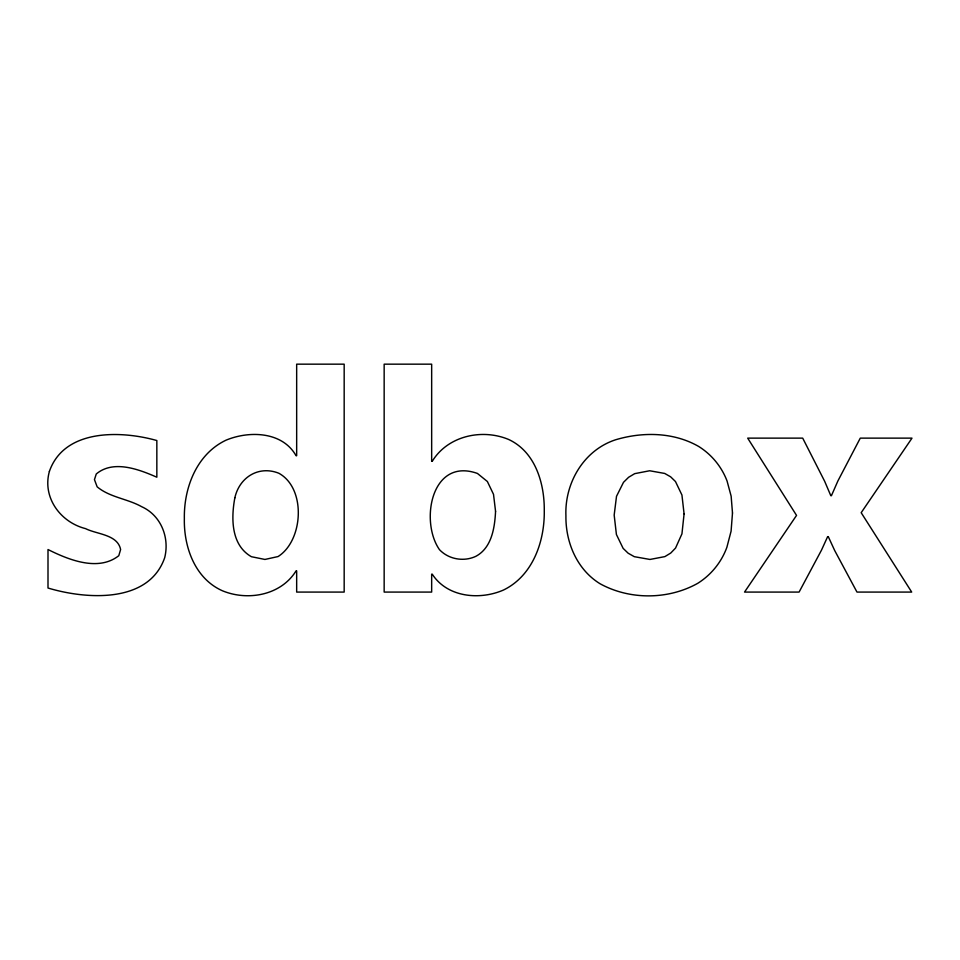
<?xml version="1.0" encoding="UTF-8"?>
<svg xmlns="http://www.w3.org/2000/svg" width="960" height="960" viewBox="0 0 960 960"><rect width="100%" height="100%" fill="white"/><g stroke="black" fill="none" stroke-linecap="round" stroke-linejoin="round"><path stroke-width="1.44" d="M831.42 495.708L837.888 480.972L860.28 438.132L912 438.132L861.18 512.7L911.7 592.08L856.98 592.08L834.72 550.584L828.264 536.604M827.664 536.604L821.496 550.128L799.092 592.08L744.528 592.08L796.536 515.4L747.684 438.132L802.704 438.132L824.652 481.272L830.82 495.708M432.264 461.28C447.792 435.768 482.088 428.352 508.68 439.488C535.356 451.86 544.584 483.444 544.272 510.744C544.716 541.488 532.776 575.76 503.532 590.016C479.76 600.384 447.384 597.492 432.264 574.188M296.064 570.876C280.956 595.38 247.716 601.272 222.36 590.748C194.868 578.52 183.72 546.84 184.356 518.568C183.78 487.716 196.788 453.9 226.152 440.124C249.252 430.56 282.432 431.448 296.064 455.724M431.664 461.28L431.664 364.164L384.156 364.164L384.156 592.08L431.664 592.08L431.664 574.188M296.664 455.724L296.664 364.164L344.172 364.164L344.172 592.08L296.664 592.08L296.664 570.876M732.492 513L731.088 531.168L726.876 547.32A71.484 71.484 0 0 1 697.74 583.32C668.196 599.892 629.664 600.084 599.988 583.704C576.864 569.448 565.5 542.184 565.92 515.7C564.588 483.036 583.764 450.096 615.648 439.764C642.78 431.64 673.764 432.108 698.76 446.508A70.14 70.14 0 0 1 727.056 480.996L731.136 496.128L732.492 513M684.084 513.9L681.948 533.832L675.552 548.064L670.752 553.044L664.884 556.608L649.956 559.452L634.308 556.68L628.152 553.212L623.124 548.364L616.416 534.504L614.172 515.1L616.512 496.308L623.496 482.328L628.632 477.264L634.704 473.652L649.656 470.76L664.716 473.448L670.632 476.82L675.48 481.536L681.936 495.024L684.084 513.9M495.564 511.344C494.748 527.652 491.784 547.824 475.848 556.32C463.776 561.996 448.704 559.38 439.488 549.684C419.772 521.472 431.316 457.032 477.42 473.436L487.368 481.5L493.512 494.34L495.564 511.344M234.84 497.868C231.06 518.244 230.976 545.064 251.412 556.716L264.936 559.452L278.04 556.56C303.276 540.756 306.516 488.412 278.808 473.232C258.72 465.24 239.4 477.24 234.84 497.868M49.404 471.36C42.096 497.412 60.372 522.252 85.584 528.636C96.972 534.408 117.624 534.396 120.612 549.528L118.788 555.696C98.232 571.884 68.58 559.812 48 549.528L48 588.024C85.656 599.352 148.656 604.008 164.688 557.712C169.728 537.624 161.052 515.424 141.66 506.688C127.428 498.708 109.884 497.436 97.164 486.84L94.452 479.628L96.264 473.988C113.364 459.576 138.9 469.332 156.84 477.216L156.84 440.532C120.888 430.392 64.344 428.688 49.404 471.36"/></g></svg>
